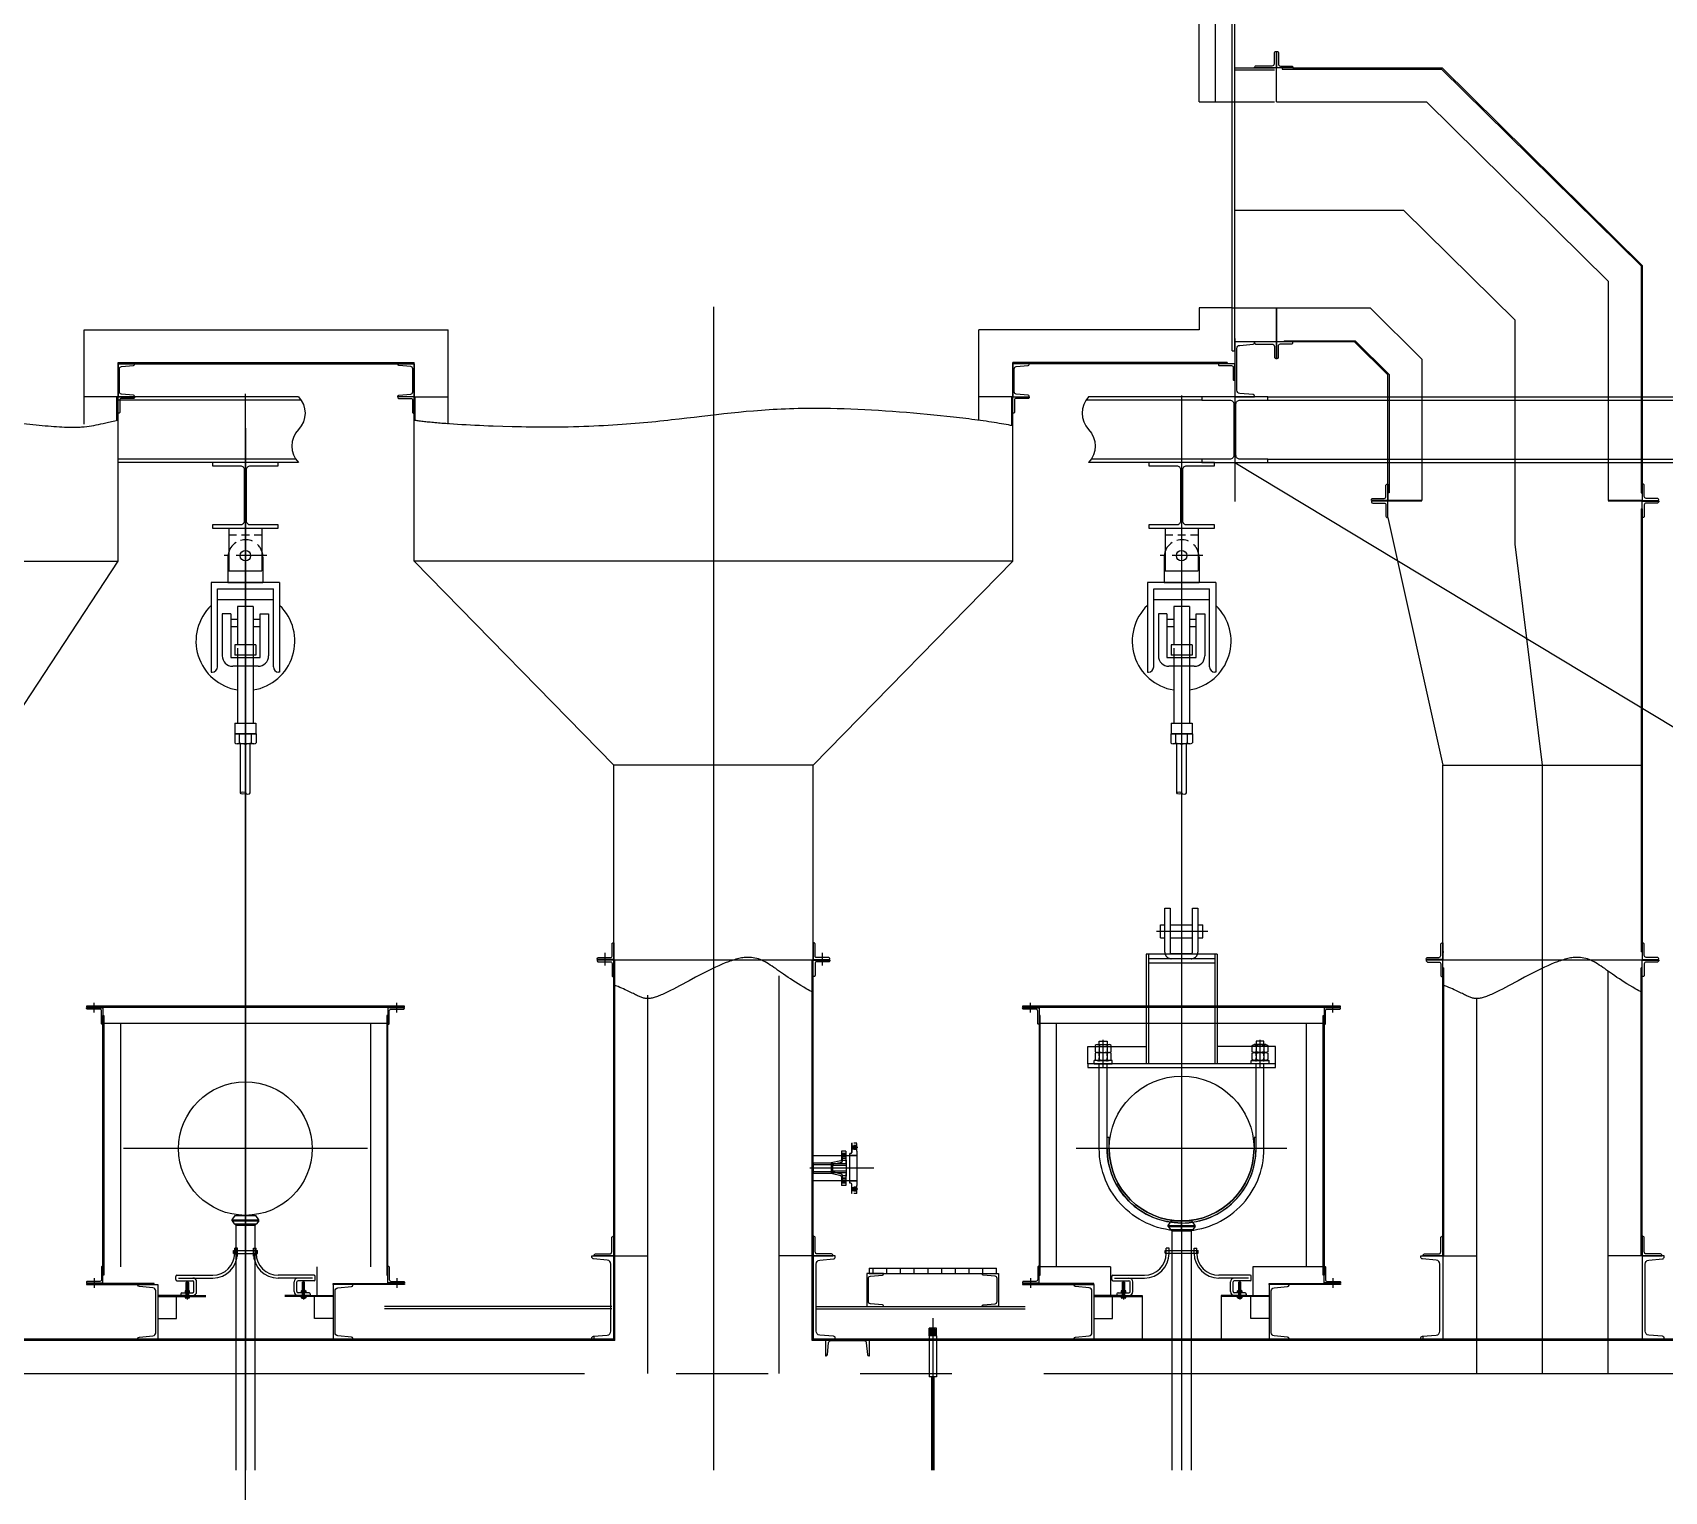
# Model space of a CAD drawing. Header units: millimetres. Extents: x 0 to 134087, y -49114 to 20834.
# Drawn here: x 26752 to 27690, y 11119 to 11958 of the extents above; entities that cross this region are included whole.
import ezdxf

# ---------------------------------------------------------------- set-up
doc = ezdxf.new("R2010")
doc.units = ezdxf.units.MM
doc.header["$LTSCALE"] = 35
for name, pattern in [('CENTER', [7, 4, -1, 1, -1]), ('JNK-CENTER', [34, 30, -1.5, 1, -1.5]), ('JNK-HIDDEN', [3, 2, -1]), ('JNK-PHANTOM', [15, 10, -1, 1, -1, 1, -1]), ('PHA', [30, 20, -2, 2, -2, 2, -2])]:
    doc.linetypes.add(name, pattern=pattern)
for name, color, linetype in [('C', 1, 'CENTER'), ('CEN-R', 1, 'JNK-CENTER'), ('CON-C', 4, 'Continuous'), ('CON-G', 3, 'Continuous'), ('CON-W', 7, 'Continuous'), ('CON-Y', 2, 'Continuous'), ('CONT-Y', 2, 'Continuous'), ('Dim-W', 7, 'Continuous'), ('HID-Y', 2, 'JNK-HIDDEN'), ('MIS-B', 5, 'Continuous'), ('PAN-W', 6, 'PHA'), ('PHA-M', 6, 'JNK-PHANTOM'), ('PHA-W', 7, 'JNK-PHANTOM'), ('REF-R', 2, 'JNK-PHANTOM'), ('STL-OBJT', 7, 'Continuous'), ('TITLE', 7, 'Continuous')]:
    doc.layers.add(name, color=color, linetype=linetype)
doc.layers.add('CONT-G', color=3, linetype='Continuous', lineweight=25)

# ---------------------------------------------------------------- blocks, each defined once
blk = doc.blocks.new('A$C3B5754AF')
at = {"layer": 'CON-G'}
for p, q in [((-81.1, 32), (-27.5, 32)), ((-72.3, 28.6), (-72.3, -0.6)), ((-36.3, 28.6), (-36.3, -0.6)), ((-81.1, -4), (-27.5, -4)), ((-81.1, -4), (-27.5, -4)), ((-81.1, -40), (-27.5, -40)), ((-72.3, -7.4), (-72.3, -36.6)), ((-36.3, -7.4), (-36.3, -36.6))]:
    blk.add_line(p, q, dxfattribs=at)
for points in [[(-18.3, 28.6, 0.372659), (-36.3, 28.6, 0.186242), (-72.3, 28.6, 0.372659), (-90.3, 28.6), (-90.3, -0.6, 0.372659), (-72.3, -0.6, 0.186242), (-36.3, -0.6, 0.372659), (-18.3, -0.6)], [(-18.3, -7.4, 0.372659), (-36.3, -7.4, 0.186242), (-72.3, -7.4, 0.372659), (-90.3, -7.4), (-90.3, -36.6, 0.372659), (-72.3, -36.6, 0.186242), (-36.3, -36.6, 0.372659), (-18.3, -36.6)]]:
    blk.add_lwpolyline(points, format="xyb", close=True, dxfattribs=at)
blk = doc.blocks.new('A$C4ECB5571')
at = {"layer": 'CON-W', "color": 3}
for p, q in [((140, 128), (-188, 128)), ((-188, 64), (-188, 128)), ((-188, 64), (140, 64)), ((140, 64), (140, 128))]:
    blk.add_line(p, q, dxfattribs=at)
blk.add_lwpolyline([(-96, 416), (-96, 480), (48, 480), (48, 416)], dxfattribs=at)
at = {"layer": 'Dim-W', "color": 1}
for p, q in [((-24, 0), (-24, 501)), ((-24, 56), (-24, 480))]:
    blk.add_line(p, q, dxfattribs=at)
at = {"layer": 'HID-Y', "color": 2}
for points in [[(-96, 0), (-96, 320)], [(48, 0), (48, 320)]]:
    blk.add_lwpolyline(points, dxfattribs=at)
at = {"layer": 'CON-W', "xscale": 4, "yscale": 4, "zscale": 4}
blk.add_blockref('A$C3B5754AF', (193, 288), dxfattribs=at)
blk = doc.blocks.new('SP-FE2')
at = {"color": 1, "linetype": 'CENTER'}
blk.add_line((97.4, -104.1), (-97.6, -104.1), dxfattribs=at)
at = {"layer": 'CEN-R'}
blk.add_line((0, 58), (0, -1229), dxfattribs=at)
at = {"layer": 'CON-Y'}
blk.add_circle((-0.1, -104.1), 23.8, dxfattribs=at)
for start, end in [(133.81816, 260.83148), (279.1699, 46.18184)]:
    blk.add_arc((0, -494.1), 225.5, start, end, dxfattribs=at)
at = {"layer": 'CONT-Y'}
for p, q in [((-75, 20.9), (-75, -173)), ((-75, 20.9), (75, 20.9)), ((75, 20.9), (75, -173)), ((-40.3, -11.3), (-75, -11.3)), ((18.1, -11.3), (-17.5, -11.3)), ((75, -11.3), (40, -11.3)), ((-79.5, -110.9), (-79.5, -226.9)), ((79.5, -110.9), (79.5, -226.9)), ((-75, -173), (75, -173)), ((156.1, -226.9), (-156.1, -226.9)), ((-156.1, -226.9), (-156.1, -635.6)), ((-127.4, -255.9), (127.4, -255.9)), ((-127.4, -611.6), (-127.4, -255.9)), ((-79.5, -226.9), (79.5, -226.9)), ((127.4, -611.6), (127.4, -255.9)), ((156.1, -226.9), (156.1, -635.6)), ((-127.4, -303.9), (127.4, -303.9)), ((-105.8, -370.1), (-105.8, -561)), ((-66.7, -370.1), (-105.8, -370.1)), ((-66.7, -370.1), (-66.7, -569.1)), ((35.9, -336.4), (-35.9, -336.4)), ((-35.9, -336.4), (-35.9, -510.3)), ((35.9, -336.4), (35.9, -510.3)), ((66.7, -569.1), (66.7, -370.1)), ((66.7, -370.1), (105.8, -370.1)), ((105.8, -370.1), (105.8, -561)), ((-66.7, -394), (-35.9, -394)), ((-66.7, -427.5), (-35.9, -427.5)), ((35.9, -394), (66.7, -394)), ((35.9, -427.5), (66.7, -427.5)), ((47.9, -510.3), (-47.9, -510.3)), ((-47.9, -510.3), (-47.9, -558.2)), ((35.9, -499), (35.9, -869)), ((47.9, -510.3), (47.9, -558.2)), ((-66.7, -569.1), (66.7, -569.1)), ((47.9, -558.2), (-47.9, -558.2)), ((-35.9, -526.6), (-35.9, -869)), ((-35.9, -558.2), (-35.9, -569.1)), ((35.9, -558.2), (35.9, -569.1)), ((-156.1, -635.6), (-151.4, -635.6)), ((57.9, -608.9), (-57.9, -608.9)), ((-35.9, -608.9), (-35.9, -869)), ((35.9, -608.9), (35.9, -869)), ((156.1, -635.6), (151.4, -635.6)), ((-47.9, -869), (47.9, -869)), ((-47.9, -869), (-47.9, -916.9)), ((47.9, -869), (47.9, -916.9)), ((49, -916.9), (-49, -916.9)), ((-49, -916.9), (-49, -957.6)), ((-47.9, -916.9), (47.9, -916.9)), ((38, -963.2), (-38, -963.2)), ((-27, -957.6), (-27, -916.9)), ((25.6, -963.2), (-25.6, -963.2)), ((-22.2, -1186.9), (-22.2, -963.2)), ((22.2, -1186.9), (22.2, -963.2)), ((27, -957.6), (27, -916.9)), ((49, -916.9), (49, -957.6))]:
    blk.add_line(p, q, dxfattribs=at)
for centre, radius, start, end in [((0, -110.9), 79.5, 146.99817, 180), ((0, -110.9), 79.5, 122.59536, 146.99817), ((0, -110.9), 79.5, 66.30972, 106.00822), ((0, -110.9), 79.5, 33.00183, 46.57738), ((0, -110.9), 79.5, 0, 33.00183), ((-57.9, -561), 47.9, 180, 270), ((57.9, -561), 47.9, 270, 0), ((-151.4, -611.6), 24, 270, 0), ((151.4, -611.6), 24, 180, 270), ((-38, -949.6), 13.6, 216.07813, 323.92187), ((0, -894.9), 68.3, 246.67488, 293.32512), ((38, -949.6), 13.6, 216.07813, 323.92187)]:
    blk.add_arc(centre, radius, start, end, dxfattribs=at)
blk.add_ellipse((-11.1, -1186.9), major_axis=(-11.1, 0), ratio=0.480082, dxfattribs=at)
blk.add_ellipse((11.1, -1186.9), major_axis=(11.1, 0), ratio=0.480082, start_param=3.141593, end_param=6.283185, dxfattribs=at)
blk = doc.blocks.new("4'' O2")
at = {"layer": 'CEN-R'}
blk.add_line((275.61, 0), (0, 0), dxfattribs=at)
at = {"layer": 'CON-Y'}
for p, q in [((176, 71.15), (176, 114.5)), ((176, 114.5), (176, 71.95)), ((200, -78.6), (200, 78.6)), ((200, -78.6), (200, 78.6)), ((200, 57.15), (0, 57.15)), ((167, -67.45), (167, 67.45)), ((171.5, 67.45), (167, 67.45)), ((200, 58.05), (167, 58.05)), ((200, -57.15), (0, -57.15)), ((200, -58.05), (167, -58.05)), ((171.5, -67.45), (167, -67.45)), ((176, -114.5), (176, -71.95)), ((200, -78.6), (198.4, -78.6)), ((198.4, -114.5), (198.4, -78.6))]:
    blk.add_line(p, q, dxfattribs=at)
for centre, start, end in [((171.5, 71.95), 270, 0), ((171.5, -71.95), 0, 90)]:
    blk.add_arc(centre, 4.5, start, end, dxfattribs=at)
at = {"layer": 'HID-Y', "ltscale": 0.2}
for p, q in [((203, 95.25), (173, 95.25)), ((198.4, 114.5), (176, 114.5)), ((198.4, 104.75), (176, 104.75)), ((198.4, 85.75), (176, 85.75)), ((198.4, 78.6), (198.4, 114.5)), ((200, 78.6), (198.4, 78.6)), ((203, -95.25), (173, -95.25)), ((198.4, -85.75), (176, -85.75)), ((198.4, -104.75), (176, -104.75)), ((198.4, -114.5), (176, -114.5))]:
    blk.add_line(p, q, dxfattribs=at)
for points in [[(198.4, 85.75), (198.4, 104.75), (176, 85.75), (176, 104.75)], [(198.4, -104.75), (198.4, -85.75), (176, -104.75), (176, -85.75)]]:
    blk.add_solid(points, dxfattribs=at)
blk = doc.blocks.new('N-FLG SIDE 1.00 300 WNRF')
at = {"layer": 'CEN-R'}
for p, q in [((-44.5, 2), (-44.5, -19.5)), ((0, 21.8), (0, -163.5)), ((44.5, 2), (44.5, -19.5))]:
    blk.add_line(p, q, dxfattribs=at)
at = {"layer": 'CON-Y'}
for p, q in [((-25.4, 0), (-25.4, -1.6)), ((-25.4, 0), (25.4, 0)), ((-13.3, 0), (-13.3, -61.9)), ((13.3, 0), (13.3, -61.9)), ((25.4, 0), (25.4, -1.6)), ((-62, -1.6), (-62, -17.5)), ((-62, -1.6), (-25.4, -1.6)), ((-62, -17.5), (-30.5, -17.5)), ((-54, -1.6), (-54, -17.5)), ((-34.9, -1.6), (-34.9, -17.5)), ((-26.1, -21), (-16.8, -61.9)), ((-16.8, -61.9), (16.8, -61.9)), ((26.1, -21), (16.8, -61.9)), ((25.4, -1.6), (62, -1.6)), ((30.5, -17.5), (62, -17.5)), ((35, -1.6), (35, -17.5)), ((54, -1.6), (54, -17.5)), ((62, -1.6), (62, -17.5)), ((-16.7, -150), (16.7, -150))]:
    blk.add_line(p, q, dxfattribs=at)
blk.add_lwpolyline([(-16.7, -150), (-16.7, -61.9), (16.7, -61.9), (16.7, -150)], dxfattribs=at)
for centre, start, end in [((-30.5, -22), 12.87675, 90), ((30.5, -22), 90, 167.12325)]:
    blk.add_arc(centre, 4.5, start, end, dxfattribs=at)
blk = doc.blocks.new('A$C3C2347C1')
at = {"layer": 'CON-G'}
blk.add_blockref('N-FLG SIDE 1.00 300 WNRF', (0, 150), dxfattribs=at)
blk = doc.blocks.new('N-FLG SIDE 1.50 300 WNRF')
at = {"layer": 'CEN-R'}
for p, q in [((-57.1, 3), (-57.1, -27)), ((0, 15), (0, -166)), ((57.2, 3), (57.2, -27))]:
    blk.add_line(p, q, dxfattribs=at)
at = {"layer": 'CON-G'}
blk.add_line((-24.2, -68.3), (24.2, -68.3), dxfattribs=at)
at = {"layer": 'CON-Y'}
for p, q in [((-36.5, 0), (-36.5, -1.6)), ((-36.5, 0), (36.5, 0)), ((-20.4, 0), (-20.4, -68.3)), ((20.5, 0), (20.5, -68.3)), ((36.5, 0), (36.5, -1.6)), ((-78, -1.6), (-36.5, -1.6)), ((-78, -1.6), (-78, -21)), ((-78, -21), (-38.5, -21)), ((-68.1, -1.6), (-68.1, -21)), ((-46.1, -1.6), (-46.1, -21)), ((-34.2, -24.5), (-24.2, -68.3)), ((-24.2, -68.3), (24.2, -68.3)), ((-24.2, -150), (-24.2, -68.3)), ((34.2, -24.5), (24.2, -68.3)), ((24.2, -68.3), (24.2, -150)), ((36.5, -1.6), (78, -1.6)), ((38.5, -21), (78, -21)), ((46.2, -1.6), (46.2, -21)), ((68.2, -1.6), (68.2, -21)), ((78, -1.6), (78, -21)), ((-24.2, -150), (24.2, -150))]:
    blk.add_line(p, q, dxfattribs=at)
for centre, start, end in [((-38.5, -25.5), 12.86184, 90), ((38.5, -25.5), 90, 167.13816)]:
    blk.add_arc(centre, 4.5, start, end, dxfattribs=at)
blk = doc.blocks.new('A$C0E694495')
at = {"layer": 'CON-G'}
blk.add_blockref('N-FLG SIDE 1.50 300 WNRF', (0, 150), dxfattribs=at)
blk = doc.blocks.new('seal boots-1')
at = {"layer": 'CEN-R'}
for p, q in [((-265, -146.2), (-265, -233.6)), ((265, -146.2), (265, -233.6))]:
    blk.add_line(p, q, dxfattribs=at)
at = {"layer": 'CON-C'}
for p, q in [((-55, -22.9), (-55, -10.4)), ((-55, -10.4), (55, -10.4)), ((-55, -22.9), (55, -22.9)), ((55, -22.9), (55, -10.4))]:
    blk.add_line(p, q, dxfattribs=at)
at = {"layer": 'CON-G'}
for p, q in [((-49, -23), (-49, 0)), ((-36.5, 0), (-49, 0)), ((-36.5, -35.5), (-36.5, 0)), ((36.5, -35.5), (36.5, 0)), ((36.5, 0), (49, 0)), ((49, -23), (49, 0)), ((-318, -143), (-318, -128)), ((-313, -123), (-149, -123)), ((-313, -148), (-240, -148)), ((-305.5, -135.5), (-149, -135.5)), ((313, -123), (149, -123)), ((305.5, -135.5), (149, -135.5)), ((313, -148), (240, -148)), ((318, -143), (318, -128)), ((-260, -214.9), (-400, -214.9)), ((-290, -202.4), (-240, -202.4)), ((-272.4, -192.4), (-257.6, -192.4)), ((-272.4, -202.4), (-257.6, -202.4)), ((-260, -155.9), (-270, -155.9)), ((-270, -193.3), (-270, -201.5)), ((-260, -193.3), (-260, -201.5)), ((-235, -197.4), (-235, -153)), ((-222.5, -197.4), (-222.5, -153)), ((222.5, -197.4), (222.5, -153)), ((235, -197.4), (235, -153)), ((290, -202.4), (240, -202.4)), ((272.4, -192.4), (257.6, -192.4)), ((272.4, -202.4), (257.6, -202.4)), ((260, -155.9), (270, -155.9)), ((260, -193.3), (260, -201.5)), ((260, -214.9), (400, -214.9)), ((270, -193.3), (270, -201.5)), ((-257.6, -226.9), (-272.4, -226.9)), ((257.6, -226.9), (272.4, -226.9))]:
    blk.add_line(p, q, dxfattribs=at)
for points in [[(-400, -219.9), (-180, -219.9)], [(-400, -319.9), (-315, -319.9), (-315, -219.9)], [(-270, -226), (-270, -155.9), (-269, -154.9), (-261, -154.9), (-260, -155.9), (-260, -226)], [(400, -219.9), (180, -219.9)], [(270, -226), (270, -155.9), (269, -154.9), (261, -154.9), (260, -155.9), (260, -226)], [(400, -319.9), (315, -319.9), (315, -219.9)]]:
    blk.add_lwpolyline(points, dxfattribs=at)
for points in [[(-295, -207.4), (-295, -209.9, 0.414214), (-290, -214.9), (-180, -214.9)], [(295, -207.4), (295, -209.9, -0.414214), (290, -214.9), (180, -214.9)]]:
    blk.add_lwpolyline(points, format="xyb", dxfattribs=at)
for points in [[(-255, -193.3, 0.372659), (-260, -193.3, 0.186242), (-270, -193.3, 0.372659), (-275, -193.3), (-275, -201.5, 0.372659), (-270, -201.5, 0.186242), (-260, -201.5, 0.372659), (-255, -201.5)], [(-275, -226, 0.372659), (-270, -226, 0.186242), (-260, -226, 0.372659), (-255, -226), (-255, -219.9), (-275, -219.9)], [(255, -193.3, -0.372659), (260, -193.3, -0.186242), (270, -193.3, -0.372659), (275, -193.3), (275, -201.5, -0.372659), (270, -201.5, -0.186242), (260, -201.5, -0.372659), (255, -201.5)], [(275, -226, -0.372659), (270, -226, -0.186242), (260, -226, -0.372659), (255, -226), (255, -219.9), (275, -219.9)]]:
    blk.add_lwpolyline(points, format="xyb", close=True, dxfattribs=at)
at = {"layer": 'CON-G', "color": 7}
for points in [[(-270, -216.6), (-269, -214.9), (-269, -154.9)], [(-260, -216.6), (-261, -214.9), (-261, -154.9)], [(260, -216.6), (261, -214.9), (261, -154.9)], [(270, -216.6), (269, -214.9), (269, -154.9)]]:
    blk.add_lwpolyline(points, dxfattribs=at)
at = {"layer": 'CON-G'}
for centre, radius, start, end in [((-149, -23), 100, 270, 0), ((-149, -23), 112.5, 270, 0), ((149, -23), 112.5, 180, 270), ((149, -23), 100, 180, 270), ((-313, -128), 5, 90, 180), ((-313, -143), 5, 180, 270), ((-240, -153), 17.5, 0, 90), ((-240, -153), 5, 0, 90), ((240, -153), 17.5, 90, 180), ((240, -153), 5, 90, 180), ((313, -128), 5, 0, 90), ((313, -143), 5, 270, 0), ((-290, -207.4), 5, 90, 180), ((-240, -197.4), 5, 270, 0), ((-240, -197.4), 17.5, 270, 0), ((240, -197.4), 17.5, 180, 270), ((240, -197.4), 5, 180, 270), ((290, -207.4), 5, 0, 90)]:
    blk.add_arc(centre, radius, start, end, dxfattribs=at)
at = {"layer": 'CONT-G'}
for points in [[(-400, -164.9), (-400, -414.9), (-490, -414.9), (-490, -411.9, -0.388879), (-483.6, -404.9), (-421.8, -399.5, 0.388879), (-409, -385.5), (-409, -194.3, 0.388879), (-421.8, -180.3), (-483.6, -174.9, -0.388879), (-490, -167.9), (-490, -164.9)], [(400, -164.9), (400, -414.9), (490, -414.9), (490, -411.9, 0.388879), (483.6, -404.9), (421.8, -399.5, -0.388879), (409, -385.5), (409, -194.3, -0.388879), (421.8, -180.3), (483.6, -174.9, 0.388879), (490, -167.9), (490, -164.9)]]:
    blk.add_lwpolyline(points, format="xyb", close=True, dxfattribs=at)
at = {"layer": 'PHA-M'}
blk.add_line((325, -84.9), (325, -214.9), dxfattribs=at)
blk = doc.blocks.new('A$C1C12395C')
at = {"layer": 'CEN-R'}
blk.add_line((0, 0), (0, 44.4), dxfattribs=at)
at = {"layer": 'CONT-G'}
for p, q in [((-61.1, 24.3), (-46.8, 44.4)), ((-61.1, 19.3), (-61.1, 24.3)), ((-61.1, 24.3), (61.1, 24.3)), ((-61.1, 19.3), (61.1, 19.3)), ((-61.1, 19.3), (-51, 5)), ((-44.4, 0), (-51, 5)), ((-51, 5), (51, 5)), ((-46.8, 44.4), (46.8, 44.4)), ((-44.4, 0), (44.4, 0)), ((44.4, 0), (51, 5)), ((61.1, 24.3), (46.8, 44.4)), ((61.1, 19.3), (51, 5)), ((61.1, 19.3), (61.1, 24.3))]:
    blk.add_line(p, q, dxfattribs=at)
blk = doc.blocks.new('A$C4C2D22EB')
at = {"layer": 'Dim-W'}
h = blk.add_hatch(dxfattribs=at)
h.set_pattern_fill('ANSI31', color=256, scale=41.747253, angle=45)
h.set_pattern_definition([(90, (-14807.6807, -1870.045), (-5.2184066, 9e-16), [])])
h.paths.add_polyline_path([(517.25, 77.06), (565.68, 77.06), (565.68, 74.98), (517.25, 74.98)])
at = {"layer": 'C'}
blk.add_line((626.67, 205.33), (646.23, 205.33), dxfattribs=at)
at = {"layer": 'CEN-R'}
for p, q in [((720.88, 479.93), (656.52, 479.93)), ((720.88, 479.93), (763.22, 438.13)), ((457.97, 443.22), (457.97, 0)), ((763.22, 352.76), (763.22, 438.13)), ((656.52, 431.15), (656.52, 369.01)), ((279.71, -25.43), (279.71, 410.08)), ((279.71, -26.76), (279.71, 408.96)), ((636.23, 409.46), (636.23, 171.08)), ((279.71, 396.93), (279.71, 166.07)), ((279.71, 384.41), (279.71, 171.08)), ((636.23, 384.41), (636.23, 171.08)), ((656.52, 383.91), (857.15, 262.84)), ((773.66, 268.68), (763.22, 352.76)), ((773.66, 36.9), (773.66, 268.68)), ((636.23, 213.51), (636.23, 78.3)), ((773.66, 36.9), (773.66, 207.15)), ((222.1, 174.42), (222.1, 178.09)), ((337.32, 174.42), (337.32, 178.09)), ((578.62, 174.42), (578.62, 178.09)), ((693.84, 174.42), (693.84, 178.09)), ((279.71, 169.03), (279.71, 76.11)), ((636.23, 162.66), (636.23, 82.47)), ((326.16, 122.57), (233.25, 122.57)), ((676.32, 122.57), (596.13, 122.57)), ((676.32, 122.57), (596.13, 122.57)), ((279.71, 93.42), (279.71, 0)), ((636.23, 91.29), (636.23, 0)), ((222.1, 73.22), (222.1, 69.55)), ((337.32, 73.22), (337.32, 69.55)), ((578.62, 73.22), (578.62, 69.55)), ((614.1, 72.36), (614.1, 65.07)), ((658.35, 72.36), (658.35, 65.07)), ((693.84, 73.22), (693.84, 69.55)), ((541.46, 57.91), (541.46, 0)), ((541.46, 57.91), (541.46, 0))]:
    blk.add_line(p, q, dxfattribs=at)
at = {"layer": 'CEN-R', "ltscale": 60}
blk.add_lwpolyline([(541.46, 35.65), (541.46, 0)], dxfattribs=at)
at = {"layer": 'CON-C'}
for p, q in [((629.91, 82.66), (629.91, 83.7)), ((629.91, 83.7), (642.54, 83.7)), ((629.91, 82.66), (642.54, 82.66)), ((642.54, 82.66), (642.54, 83.7))]:
    blk.add_line(p, q, dxfattribs=at)
for points in [[(541.04, 35.65), (541.04, 0)], [(541.88, 35.65), (541.88, 0)]]:
    blk.add_lwpolyline(points, dxfattribs=at)
at = {"layer": 'CON-G'}
for p, q in [((655.43, 426.49), (655.43, 1099.45)), ((656.52, 426.49), (656.52, 1099.45)), ((674.55, 534.2), (674.55, 533.78)), ((674.55, 533.78), (735.26, 533.78)), ((678.64, 534.2), (735.43, 534.2)), ((735.26, 533.78), (811.23, 458.79)), ((735.43, 534.2), (811.65, 458.96)), ((811.23, 458.79), (811.23, 372.38)), ((811.65, 458.96), (811.65, 369.46)), ((675.3, 430.25), (675.3, 429.83)), ((675.3, 430.25), (702.28, 430.25)), ((702.11, 429.83), (678.64, 429.83)), ((714.8, 417.3), (702.11, 429.83)), ((702.28, 430.25), (715.21, 417.48)), ((231.2, 421.98), (344, 421.98)), ((231.2, 408.96), (231.2, 421.98)), ((231.2, 421.48), (338.32, 421.48)), ((344, 408.96), (344, 421.98)), ((653.59, 421.98), (571.94, 421.98)), ((571.94, 408.96), (571.94, 421.98)), ((656.52, 421.48), (577.61, 421.48)), ((653.59, 421.98), (633.64, 421.98)), ((656.52, 421.48), (633.64, 421.48)), ((714.8, 369.46), (714.8, 417.3)), ((715.21, 417.48), (715.21, 372.38)), ((231.2, 408.96), (230.78, 408.96)), ((230.78, 399.94), (230.78, 408.96)), ((231.2, 408.96), (230.78, 408.96)), ((299.9, 408.96), (231.2, 408.96)), ((231.2, 346.33), (231.2, 408.96)), ((300.89, 407.7), (231.2, 407.7)), ((344, 408.96), (344.41, 408.96)), ((344, 408.96), (344.41, 408.96)), ((344, 346.33), (344, 408.96)), ((344.41, 399.94), (344.41, 408.96)), ((571.94, 408.96), (571.52, 408.96)), ((571.52, 397.99), (571.52, 408.96)), ((571.94, 408.96), (571.52, 408.96)), ((571.94, 346.33), (571.94, 408.96)), ((643.99, 407.7), (599.84, 407.7)), ((643.99, 408.96), (600.83, 408.96)), ((669.04, 408.96), (869.68, 408.96)), ((669.04, 407.7), (869.68, 407.7)), ((298.9, 385.16), (231.2, 385.16)), ((299.9, 383.91), (231.2, 383.91)), ((643.99, 383.91), (600.83, 383.91)), ((643.99, 385.16), (601.83, 385.16)), ((669.04, 385.16), (869.68, 385.16)), ((669.04, 383.91), (869.68, 383.91)), ((715.21, 372.38), (714.8, 372.38)), ((811.23, 372.38), (811.65, 372.38)), ((714.8, 362.95), (735.67, 268.68)), ((811.23, 366.29), (811.65, 366.29)), ((104.28, 346.33), (231.2, 346.33)), ((180.26, 268.68), (231.2, 346.33)), ((571.94, 346.33), (344, 346.33)), ((419.98, 268.68), (344, 346.33)), ((495.96, 268.68), (571.94, 346.33)), ((419.98, 49.43), (419.98, 268.68)), ((495.96, 268.68), (419.98, 268.68)), ((495.96, 49.43), (495.96, 268.68)), ((735.67, 194.62), (735.67, 268.68)), ((735.67, 268.68), (811.65, 268.68)), ((416.64, 197.16), (416.64, 192.25)), ((495.96, 194.37), (419.98, 194.37)), ((420.39, 49.43), (420.39, 194.37)), ((495.54, 49.43), (495.54, 194.37)), ((499.3, 197.16), (499.3, 192.25)), ((735.67, 197.55), (736.09, 197.55)), ((811.65, 194.37), (735.67, 194.37)), ((811.65, 197.55), (811.23, 197.55)), ((735.67, 191.45), (736.09, 191.45)), ((735.67, 81.66), (735.67, 191.45)), ((736.09, 81.66), (736.09, 191.45)), ((811.23, 81.66), (811.23, 191.45)), ((811.65, 191.45), (811.23, 191.45)), ((811.65, 81.66), (811.65, 191.45)), ((600.52, 154.81), (600.52, 161.49)), ((671.94, 154.81), (600.52, 154.81)), ((600.52, 154.81), (600.52, 153.48)), ((600.52, 153.48), (671.94, 153.48)), ((671.94, 153.48), (671.94, 154.81)), ((608.66, 126.74), (607.86, 126.74)), ((607.86, 122.57), (607.86, 126.74)), ((608.66, 122.57), (608.66, 126.74)), ((664.59, 126.74), (663.8, 126.74)), ((663.8, 126.74), (663.8, 122.57)), ((630.41, 82.65), (630.41, 84.57)), ((631.46, 84.57), (630.41, 84.57)), ((631.46, 82.66), (631.46, 84.57)), ((641, 82.66), (641, 84.57)), ((641, 84.57), (642.04, 84.57)), ((642.04, 82.65), (642.04, 84.57)), ((609.68, 72.63), (609.68, 73.88)), ((610.1, 74.3), (622.06, 74.3)), ((610.1, 72.21), (616.19, 72.21)), ((610.72, 73.26), (622.06, 73.26)), ((613.48, 68.51), (614.72, 68.51)), ((614.52, 71.55), (613.68, 71.55)), ((613.68, 68.43), (613.68, 67.75)), ((614.52, 68.43), (614.52, 67.75)), ((616.61, 68.09), (616.61, 71.79)), ((617.65, 68.09), (617.65, 71.79)), ((662.36, 74.3), (650.39, 74.3)), ((661.73, 73.26), (650.39, 73.26)), ((654.81, 68.09), (654.81, 71.79)), ((655.85, 68.09), (655.85, 71.79)), ((662.36, 72.21), (656.27, 72.21)), ((658.98, 68.51), (657.73, 68.51)), ((657.94, 71.55), (658.77, 71.55)), ((657.94, 68.43), (657.94, 67.75)), ((658.77, 68.43), (658.77, 67.75)), ((662.78, 72.63), (662.78, 73.88)), ((419.23, 62.45), (332.64, 62.45)), ((497.04, 62.45), (576.61, 62.45)), ((614.52, 66.63), (602.83, 66.63)), ((612.01, 67.67), (616.19, 67.67)), ((613.48, 67.67), (614.72, 67.67)), ((614.72, 65.63), (613.48, 65.63)), ((660.44, 67.67), (656.27, 67.67)), ((658.98, 67.67), (657.73, 67.67)), ((657.73, 65.63), (658.98, 65.63)), ((657.94, 66.63), (669.63, 66.63)), ((419.23, 61.58), (332.64, 61.58)), ((497.04, 61.58), (576.61, 61.58)), ((420.39, 49.93), (58.78, 49.93)), ((244.14, 49.93), (244.14, 49.43)), ((412.46, 49.93), (412.46, 50.88)), ((857.15, 49.93), (495.54, 49.93)), ((504.31, 49.93), (504.31, 50.88)), ((542.86, 54.1), (540.06, 54.1)), ((540.06, 51.18), (540.06, 54.1)), ((540.06, 51.18), (540.06, 35.65)), ((540.06, 51.18), (540.06, 35.65)), ((542.86, 51.18), (540.06, 51.18)), ((542.86, 51.18), (542.86, 54.1)), ((542.86, 51.18), (542.86, 35.65)), ((542.86, 51.18), (542.86, 35.65)), ((728.16, 49.93), (728.16, 50.88)), ((820, 49.93), (820, 50.88)), ((420.39, 49.43), (58.78, 49.43)), ((857.15, 49.43), (495.54, 49.43)), ((542.86, 35.65), (540.06, 35.65)), ((542.86, 35.65), (540.06, 35.65))]:
    blk.add_line(p, q, dxfattribs=at)
for points in [[(672.38, 534.2), (672.38, 540.46), (672.63, 540.46, -0.414214), (673.13, 539.96), (673.13, 535.66, 0.414214), (673.84, 534.95), (678.14, 534.95, -0.414214), (678.64, 534.45), (678.64, 534.2)], [(672.38, 429.83), (672.38, 423.57), (672.63, 423.57, 0.414214), (673.13, 424.07), (673.13, 428.37, -0.414214), (673.84, 429.08), (678.14, 429.08, 0.414214), (678.64, 429.58), (678.64, 429.83)], [(231.2, 421.48), (231.2, 408.96), (237.46, 408.96), (237.46, 409.16, 0.388879), (237.08, 409.57), (232.5, 409.97, -0.388879), (231.74, 410.81), (231.74, 419.63, -0.388879), (232.5, 420.46), (237.08, 420.86, 0.388879), (237.46, 421.28), (237.46, 421.48)], [(344, 421.48), (344, 408.96), (337.74, 408.96), (337.74, 409.16, -0.388879), (338.12, 409.57), (342.69, 409.97, 0.388879), (343.45, 410.81), (343.45, 419.63, 0.388879), (342.69, 420.46), (338.12, 420.86, -0.388879), (337.74, 421.28), (337.74, 421.48)], [(571.94, 421.48), (571.94, 408.96), (578.2, 408.96), (578.2, 409.16, 0.388879), (577.82, 409.57), (573.24, 409.97, -0.388879), (572.48, 410.81), (572.48, 419.63, -0.388879), (573.24, 420.46), (577.82, 420.86, 0.388879), (578.2, 421.28), (578.2, 421.48)], [(650.26, 421.48), (650.26, 421.19, 0.414214), (650.63, 420.81), (655.26, 420.81, -0.414214), (655.85, 420.23), (655.85, 415.59, 0.414214), (656.23, 415.22), (656.52, 415.22), (656.52, 421.48)], [(237.46, 408.96), (237.46, 408.66, -0.414214), (237.08, 408.29), (232.45, 408.29, 0.414214), (231.86, 407.7), (231.86, 403.07, -0.414214), (231.49, 402.69), (231.2, 402.69), (231.2, 408.96)], [(337.74, 408.96), (337.74, 408.66, 0.414214), (338.11, 408.29), (342.74, 408.29, -0.414214), (343.33, 407.7), (343.33, 403.07, 0.414214), (343.71, 402.69), (344, 402.69), (344, 408.96)], [(578.2, 408.96), (578.2, 408.66, -0.414214), (577.82, 408.29), (573.19, 408.29, 0.414214), (572.61, 407.7), (572.61, 403.07, -0.414214), (572.23, 402.69), (571.94, 402.69), (571.94, 408.96)], [(669.04, 383.91), (669.04, 385.16), (658.44, 385.16, -0.414214), (656.93, 386.66), (656.93, 406.2, -0.414214), (658.44, 407.7), (669.04, 407.7), (669.04, 408.96), (643.99, 408.96), (643.99, 407.7), (654.6, 407.7, -0.414214), (656.1, 406.2), (656.1, 386.66, -0.414214), (654.6, 385.16), (643.99, 385.16), (643.99, 383.91)], [(292.23, 358.86), (292.23, 360.11), (281.63, 360.11, -0.414214), (280.12, 361.61), (280.12, 381.15, -0.414214), (281.63, 382.65), (292.23, 382.65), (292.23, 383.91), (267.18, 383.91), (267.18, 382.65), (277.79, 382.65, -0.414214), (279.29, 381.15), (279.29, 361.61, -0.414214), (277.79, 360.11), (267.18, 360.11), (267.18, 358.86)], [(648.75, 358.86), (648.75, 360.11), (638.15, 360.11, -0.414214), (636.65, 361.61), (636.65, 381.15, -0.414214), (638.15, 382.65), (648.75, 382.65), (648.75, 383.91), (623.7, 383.91), (623.7, 382.65), (634.31, 382.65, -0.414214), (635.81, 381.15), (635.81, 361.61, -0.414214), (634.31, 360.11), (623.7, 360.11), (623.7, 358.86)], [(714.8, 369.46), (708.53, 369.46), (708.53, 369.71, -0.414214), (709.04, 370.21), (713.34, 370.21, 0.414214), (714.05, 370.92), (714.05, 375.22, -0.414214), (714.55, 375.72), (714.8, 375.72)], [(811.65, 369.46), (817.91, 369.46), (817.91, 369.71, 0.414214), (817.41, 370.21), (813.11, 370.21, -0.414214), (812.4, 370.92), (812.4, 375.22, 0.414214), (811.9, 375.72), (811.65, 375.72)], [(714.8, 369.21), (708.53, 369.21), (708.53, 368.96, 0.414214), (709.04, 368.46), (713.34, 368.46, -0.414214), (714.05, 367.75), (714.05, 363.45, 0.414214), (714.55, 362.95), (714.8, 362.95)], [(811.65, 369.21), (817.91, 369.21), (817.91, 368.96, -0.414214), (817.41, 368.46), (813.11, 368.46, 0.414214), (812.4, 367.75), (812.4, 363.45, -0.414214), (811.9, 362.95), (811.65, 362.95)], [(413.72, 194.62), (413.72, 194.92, -0.414214), (414.09, 195.29), (418.72, 195.29, 0.414214), (419.31, 195.88), (419.31, 200.51, -0.414214), (419.69, 200.89), (419.98, 200.89), (419.98, 194.62)], [(502.22, 194.62), (502.22, 194.92, 0.414214), (501.84, 195.29), (497.21, 195.29, -0.414214), (496.63, 195.88), (496.63, 200.51, 0.414214), (496.25, 200.89), (495.96, 200.89), (495.96, 194.62)], [(735.67, 194.62), (729.41, 194.62), (729.41, 194.88, -0.414214), (729.91, 195.38), (734.21, 195.38, 0.414214), (734.92, 196.09), (734.92, 200.39, -0.414214), (735.42, 200.89), (735.67, 200.89)], [(811.65, 194.62), (817.91, 194.62), (817.91, 194.88, 0.414214), (817.41, 195.38), (813.11, 195.38, -0.414214), (812.4, 196.09), (812.4, 200.39, 0.414214), (811.9, 200.89), (811.65, 200.89)], [(413.72, 194.37), (413.72, 194.08, 0.414214), (414.09, 193.71), (418.72, 193.71, -0.414214), (419.31, 193.12), (419.31, 188.49, 0.414214), (419.69, 188.11), (419.98, 188.11), (419.98, 194.37)], [(502.22, 194.37), (502.22, 194.08, -0.414214), (501.84, 193.71), (497.21, 193.71, 0.414214), (496.63, 193.12), (496.63, 188.49, -0.414214), (496.25, 188.11), (495.96, 188.11), (495.96, 194.37)], [(735.67, 194.37), (729.41, 194.37), (729.41, 194.12, 0.414214), (729.91, 193.62), (734.21, 193.62, -0.414214), (734.92, 192.91), (734.92, 188.61, 0.414214), (735.42, 188.11), (735.67, 188.11)], [(811.65, 194.37), (817.91, 194.37), (817.91, 194.12, -0.414214), (817.41, 193.62), (813.11, 193.62, 0.414214), (812.4, 192.91), (812.4, 188.61, -0.414214), (811.9, 188.11), (811.65, 188.11)], [(225.44, 176.17), (225.44, 169.91), (225.27, 169.91, -0.414214), (224.93, 170.24), (224.93, 174.96, 0.414214), (224.22, 175.67), (219.51, 175.67, -0.414214), (219.17, 176.01), (219.17, 176.17)], [(333.98, 176.17), (333.98, 169.91), (334.15, 169.91, 0.414214), (334.48, 170.24), (334.48, 174.96, -0.414214), (335.19, 175.67), (339.91, 175.67, 0.414214), (340.24, 176.01), (340.24, 176.17)], [(581.96, 176.17), (581.96, 169.91), (581.79, 169.91, -0.414214), (581.46, 170.24), (581.46, 174.96, 0.414214), (580.75, 175.67), (576.03, 175.67, -0.414214), (575.69, 176.01), (575.69, 176.17)], [(690.5, 176.17), (690.5, 169.91), (690.67, 169.91, 0.414214), (691, 170.24), (691, 174.96, -0.414214), (691.71, 175.67), (696.43, 175.67, 0.414214), (696.76, 176.01), (696.76, 176.17)], [(419.98, 81.66), (412.46, 81.66), (412.46, 81.82, -0.414214), (413.05, 82.41), (418.39, 82.41, 0.414214), (419.23, 83.24), (419.23, 88.59, -0.414214), (419.81, 89.17), (419.98, 89.17)], [(495.96, 81.66), (503.47, 81.66), (503.47, 81.82, 0.414214), (502.89, 82.41), (497.54, 82.41, -0.414214), (496.71, 83.24), (496.71, 88.59, 0.414214), (496.12, 89.17), (495.96, 89.17)], [(735.67, 81.66), (728.16, 81.66), (728.16, 81.82, -0.414214), (728.74, 82.41), (734.08, 82.41, 0.414214), (734.92, 83.24), (734.92, 88.59, -0.414214), (735.5, 89.17), (735.67, 89.17)], [(811.65, 81.66), (819.16, 81.66), (819.16, 81.82, 0.414214), (818.58, 82.41), (813.24, 82.41, -0.414214), (812.4, 83.24), (812.4, 88.59, 0.414214), (811.82, 89.17), (811.65, 89.17)], [(419.98, 81.66), (419.98, 49.93), (411.63, 49.93), (411.63, 50.3, -0.388879), (412.31, 51.05), (417.52, 51.5, 0.388879), (418.89, 53), (418.89, 78.58, 0.388879), (417.52, 80.08), (412.31, 80.54, -0.388879), (411.63, 81.29), (411.63, 81.66)], [(495.96, 81.66), (495.96, 49.93), (504.31, 49.93), (504.31, 50.3, 0.388879), (503.62, 51.05), (498.41, 51.5, -0.388879), (497.04, 53), (497.04, 78.58, -0.388879), (498.41, 80.08), (503.62, 80.54, 0.388879), (504.31, 81.29), (504.31, 81.66)], [(735.67, 81.66), (735.67, 49.93), (727.32, 49.93), (727.32, 50.3, -0.388879), (728.01, 51.05), (733.21, 51.5, 0.388879), (734.58, 53), (734.58, 78.58, 0.388879), (733.21, 80.08), (728.01, 80.54, -0.388879), (727.32, 81.29), (727.32, 81.66)], [(811.65, 81.66), (811.65, 49.93), (820, 49.93), (820, 50.3, 0.388879), (819.31, 51.05), (814.11, 51.5, -0.388879), (812.74, 53), (812.74, 78.58, -0.388879), (814.11, 80.08), (819.31, 80.54, 0.388879), (820, 81.29), (820, 81.66)], [(225.44, 71.47), (225.44, 77.73), (225.27, 77.73, 0.414214), (224.93, 77.4), (224.93, 72.68, -0.414214), (224.22, 71.97), (219.51, 71.97, 0.414214), (219.17, 71.64), (219.17, 71.47)], [(333.98, 71.47), (333.98, 77.73), (334.15, 77.73, -0.414214), (334.48, 77.4), (334.48, 72.68, 0.414214), (335.19, 71.97), (339.91, 71.97, -0.414214), (340.24, 71.64), (340.24, 71.47)], [(516.41, 74.98), (516.41, 62.45), (522.68, 62.45), (522.68, 62.66, 0.388879), (522.29, 63.07), (517.72, 63.47, -0.388879), (516.96, 64.3), (516.96, 73.13, -0.388879), (517.72, 73.96), (522.29, 74.36, 0.388879), (522.68, 74.77), (522.68, 74.98)], [(566.51, 74.98), (566.51, 62.45), (560.25, 62.45), (560.25, 62.66, -0.388879), (560.63, 63.07), (565.21, 63.47, 0.388879), (565.97, 64.3), (565.97, 73.13, 0.388879), (565.21, 73.96), (560.63, 74.36, -0.388879), (560.25, 74.77), (560.25, 74.98)], [(581.96, 71.47), (581.96, 77.73), (581.79, 77.73, 0.414214), (581.46, 77.4), (581.46, 72.68, -0.414214), (580.75, 71.97), (576.03, 71.97, 0.414214), (575.69, 71.64), (575.69, 71.47)], [(690.5, 71.47), (690.5, 77.73), (690.67, 77.73, -0.414214), (691, 77.4), (691, 72.68, 0.414214), (691.71, 71.97), (696.43, 71.97, -0.414214), (696.76, 71.64), (696.76, 71.47)], [(614.94, 68.43, 0.372659), (614.52, 68.43, 0.186242), (613.68, 68.43, 0.372659), (613.27, 68.43), (613.27, 67.75, 0.372659), (613.68, 67.75, 0.186242), (614.52, 67.75, 0.372659), (614.94, 67.75)], [(657.52, 68.43, -0.372659), (657.94, 68.43, -0.186242), (658.77, 68.43, -0.372659), (659.19, 68.43), (659.19, 67.75, -0.372659), (658.77, 67.75, -0.186242), (657.94, 67.75, -0.372659), (657.52, 67.75)], [(613.27, 65.7, 0.372659), (613.68, 65.7, 0.186242), (614.52, 65.7, 0.372659), (614.94, 65.7), (614.94, 66.21), (613.27, 66.21)], [(659.19, 65.7, -0.372659), (658.77, 65.7, -0.186242), (657.94, 65.7, -0.372659), (657.52, 65.7), (657.52, 66.21), (659.19, 66.21)]]:
    blk.add_lwpolyline(points, format="xyb", close=True, dxfattribs=at)
for points in [[(811.23, 366.29), (811.23, 352.79), (811.23, 207.18), (811.23, 197.55)], [(811.65, 366.29), (811.65, 352.76), (811.65, 207.15), (811.65, 197.55)], [(613.68, 65.7), (613.68, 71.55), (613.77, 71.64), (614.44, 71.64), (614.52, 71.55), (614.52, 65.7)], [(658.77, 65.7), (658.77, 71.55), (658.69, 71.64), (658.02, 71.64), (657.94, 71.55), (657.94, 65.7)], [(602.83, 66.21), (621.2, 66.21)], [(602.83, 57.86), (609.93, 57.86), (609.93, 66.21)], [(669.63, 66.21), (651.26, 66.21)], [(669.63, 57.86), (662.53, 57.86), (662.53, 66.21)]]:
    blk.add_lwpolyline(points, dxfattribs=at)
for points in [[(340.24, 176.84), (219.17, 176.84), (219.17, 176.42), (340.24, 176.42)], [(696.76, 176.84), (575.69, 176.84), (575.69, 176.42), (696.76, 176.42)], [(225.85, 74.39), (225.44, 74.39), (225.44, 173.25), (225.85, 173.25)], [(333.56, 74.39), (333.98, 74.39), (333.98, 173.25), (333.56, 173.25)], [(581.96, 74.39), (582.37, 74.39), (582.37, 173.25), (581.96, 173.25)], [(690.5, 74.39), (690.08, 74.39), (690.08, 173.25), (690.5, 173.25)], [(244.97, 71.22), (219.17, 71.22), (219.17, 70.8), (244.97, 70.8)], [(313.1, 71.22), (340.24, 71.22), (340.24, 70.8), (313.1, 70.8)], [(602.83, 71.22), (575.69, 71.22), (575.69, 70.8), (602.83, 70.8)], [(669.63, 71.22), (696.76, 71.22), (696.76, 70.8), (669.63, 70.8)]]:
    blk.add_lwpolyline(points, close=True, dxfattribs=at)
for points in [[(636.23, 91.2, -0.414214), (604.86, 122.57), (604.86, 153.48)], [(636.23, 94.2, -0.414214), (607.86, 122.57), (607.86, 153.48)], [(636.23, 94.2, 0.414214), (664.59, 122.57), (664.59, 153.48)], [(636.23, 91.2, 0.414214), (667.6, 122.57), (667.6, 153.48)], [(611.6, 67.25), (611.6, 67.05, 0.414214), (612.01, 66.63), (621.2, 66.63)], [(660.86, 67.25), (660.86, 67.05, -0.414214), (660.44, 66.63), (651.26, 66.63)], [(517.33, 43.67), (517.33, 49.93), (500.63, 49.93), (500.63, 43.67), (500.87, 43.67, 0.383864), (501.33, 44.08), (501.8, 48.6, -0.383864), (502.71, 49.42), (515.25, 49.42, -0.383864), (516.16, 48.6), (516.64, 44.08, 0.383864), (517.1, 43.67), (517.33, 43.67)]]:
    blk.add_lwpolyline(points, format="xyb", dxfattribs=at)
at = {"layer": 'CON-G', "color": 7}
for points in [[(613.68, 66.48), (613.77, 66.63), (613.77, 71.64)], [(614.52, 66.48), (614.44, 66.63), (614.44, 71.64)], [(657.94, 66.48), (658.02, 66.63), (658.02, 71.64)], [(658.77, 66.48), (658.69, 66.63), (658.69, 71.64)]]:
    blk.add_lwpolyline(points, dxfattribs=at)
at = {"layer": 'CON-G'}
for centre, radius in [((636.23, 122.57), 27.57), ((636.23, 122.57), 27.57), ((279.71, 122.57), 25.44)]:
    blk.add_circle(centre, radius, dxfattribs=at)
for centre, radius, start, end in [((636.23, 122.57), 28.36, 180, 0), ((636.23, 122.57), 27.57, 180, 0), ((622.06, 82.65), 8.35, 270, 0), ((622.06, 82.65), 9.39, 270, 0), ((650.39, 82.65), 9.39, 180, 270), ((650.39, 82.65), 8.35, 180, 270), ((610.1, 73.88), 0.417, 90, 180), ((610.1, 72.63), 0.417, 180, 270), ((616.19, 71.79), 1.46, 0, 90), ((616.19, 71.79), 0.417, 0, 90), ((656.27, 71.79), 1.46, 90, 180), ((656.27, 71.79), 0.417, 90, 180), ((662.36, 73.88), 0.417, 0, 90), ((662.36, 72.63), 0.417, 270, 0), ((612.01, 67.25), 0.417, 90, 180), ((616.19, 68.09), 0.417, 270, 0), ((616.19, 68.09), 1.46, 270, 0), ((656.27, 68.09), 1.46, 180, 270), ((656.27, 68.09), 0.417, 180, 270), ((660.44, 67.25), 0.417, 0, 90)]:
    blk.add_arc(centre, radius, start, end, dxfattribs=at)
at = {"layer": 'CON-W', "color": 3}
for p, q in [((600.52, 161.49), (622.71, 161.49)), ((671.94, 161.49), (649.75, 161.49)), ((671.94, 154.81), (671.94, 161.49))]:
    blk.add_line(p, q, dxfattribs=at)
at = {"layer": 'CON-W'}
for p, q in [((540.06, 53.83), (542.39, 54.1)), ((540.06, 53.5), (542.86, 53.83)), ((540.06, 53.17), (542.86, 53.5)), ((540.06, 52.84), (542.86, 53.17)), ((540.06, 52.5), (542.86, 52.84)), ((540.06, 52.17), (542.86, 52.5)), ((540.06, 51.84), (542.86, 52.17)), ((540.06, 51.51), (542.86, 51.84)), ((540.06, 51.18), (542.86, 51.51))]:
    blk.add_line(p, q, dxfattribs=at)
at = {"layer": 'CONT-G'}
for p, q in [((656.52, 534.2), (671.63, 534.2)), ((656.52, 533.45), (671.63, 533.45)), ((655.43, 426.49), (656.52, 426.49)), ((653.59, 421.98), (653.59, 421.48)), ((622.71, 196.56), (622.71, 154.81)), ((649.75, 196.56), (622.71, 196.56)), ((649.75, 196.56), (649.75, 154.81))]:
    blk.add_line(p, q, dxfattribs=at)
for points in [[(672.38, 534.2), (664.03, 534.2), (664.03, 534.45, -0.414214), (664.62, 535.03), (670.71, 535.03, 0.414214), (671.55, 535.87), (671.55, 539.87, -0.414214), (672.13, 540.46), (672.38, 540.46)], [(656.52, 429.83), (656.52, 408.96), (664.03, 408.96), (664.03, 409.21, 0.388879), (663.5, 409.79), (658.34, 410.24, -0.388879), (657.27, 411.41), (657.27, 427.38, -0.388879), (658.34, 428.54), (663.5, 428.99, 0.388879), (664.03, 429.57), (664.03, 429.83)], [(672.38, 429.83), (664.03, 429.83), (664.03, 429.58, 0.414214), (664.62, 428.99), (670.71, 428.99, -0.414214), (671.55, 428.16), (671.55, 424.15, 0.414214), (672.13, 423.57), (672.38, 423.57)], [(602.83, 70.8), (602.83, 49.93), (595.32, 49.93), (595.32, 50.18, -0.388879), (595.85, 50.76), (601.01, 51.22, 0.388879), (602.08, 52.38), (602.08, 68.35, 0.388879), (601.01, 69.51), (595.85, 69.97, -0.388879), (595.32, 70.55), (595.32, 70.8)], [(669.63, 70.8), (669.63, 49.93), (677.14, 49.93), (677.14, 50.18, 0.388879), (676.61, 50.76), (671.44, 51.22, -0.388879), (670.38, 52.38), (670.38, 68.35, -0.388879), (671.44, 69.51), (676.61, 69.97, 0.388879), (677.14, 70.55), (677.14, 70.8)]]:
    blk.add_lwpolyline(points, format="xyb", close=True, dxfattribs=at)
for points in [[(283.42, 0), (283.42, 93.42), (276, 93.42), (276, 0)], [(639.94, 0), (639.94, 91.29), (632.52, 91.29), (632.52, 0)]]:
    blk.add_lwpolyline(points, dxfattribs=at)
at = {"layer": 'Dim-W'}
for p, q in [((565.68, 74.98), (565.68, 77.06)), ((540.06, 49.93), (542.86, 49.93))]:
    blk.add_line(p, q, dxfattribs=at)
for points in [[(299.9, 408.96, -0.4), (299.9, 396.43, 0.4), (299.9, 383.91, 0.4)], [(600.83, 408.96, 0.4), (600.83, 396.43, -0.4), (600.83, 383.91, -0.4)]]:
    blk.add_lwpolyline(points, format="xyb", dxfattribs=at)
at = {"layer": 'HID-Y', "color": 2}
for p, q in [((623.57, 196.56), (623.57, 154.81)), ((648.89, 194.89), (623.57, 194.89)), ((648.89, 193.22), (623.57, 193.22)), ((648.89, 196.56), (648.89, 154.81))]:
    blk.add_line(p, q, dxfattribs=at)
at = {"layer": 'MIS-B', "color": 4}
blk.add_line((664.59, 122.57), (664.59, 126.74), dxfattribs=at)
at = {"layer": 'PAN-W'}
for p, q in [((628.14, 207.83), (629.81, 207.83)), ((628.14, 202.82), (628.14, 207.83)), ((631.81, 207.83), (640.4, 207.83)), ((642.41, 207.83), (644.32, 207.83)), ((644.32, 202.82), (644.32, 207.83)), ((628.14, 202.82), (629.81, 202.82)), ((631.81, 202.82), (640.4, 202.82)), ((642.41, 202.82), (644.32, 202.82))]:
    blk.add_line(p, q, dxfattribs=at)
blk.add_lwpolyline([(631.81, 197.39, 0.414214), (632.31, 196.89), (639.9, 196.89, 0.414214), (640.4, 197.39), (640.4, 214.09), (642.41, 214.09), (642.41, 197.39, -0.414214), (639.9, 194.89), (632.31, 194.89, -0.414214), (629.81, 197.39), (629.81, 214.09), (631.81, 214.09)], format="xyb", close=True, dxfattribs=at)
at = {"layer": 'PHA-M'}
for p, q in [((649.17, 521.26), (649.17, 1099.45)), ((642.91, 521.26), (642.91, 600.99)), ((672.38, 521.26), (672.38, 534.2)), ((642.91, 521.26), (671.63, 521.26)), ((672.38, 521.26), (729.53, 521.26)), ((729.53, 521.26), (798.71, 452.97)), ((798.71, 452.97), (798.71, 369.46)), ((655.43, 442.77), (642.91, 442.77)), ((642.91, 442.77), (642.91, 434.5)), ((655.43, 442.77), (672.38, 442.77)), ((672.38, 442.77), (672.38, 423.57)), ((672.38, 429.83), (672.38, 442.77)), ((672.38, 442.77), (708.01, 442.77)), ((708.01, 442.77), (727.74, 423.3)), ((218.25, 434.5), (356.94, 434.5)), ((218.25, 398.48), (218.25, 434.5)), ((356.94, 398.48), (356.94, 434.5)), ((642.91, 434.5), (559, 434.5)), ((559, 400.12), (559, 434.5)), ((727.74, 423.3), (727.74, 369.46)), ((230.78, 408.96), (218.25, 408.96)), ((344.41, 408.96), (356.94, 408.96)), ((571.52, 408.96), (559, 408.96)), ((727.74, 369.46), (714.8, 369.46)), ((727.74, 369.21), (714.8, 369.21)), ((811.65, 369.46), (798.71, 369.46)), ((811.65, 369.21), (798.71, 369.21)), ((483.02, 36.9), (483.02, 188.34)), ((798.71, 36.9), (798.71, 190.13)), ((432.92, 36.9), (432.92, 180.95)), ((748.61, 36.9), (748.61, 179.71)), ((419.98, 81.66), (432.92, 81.66)), ((495.96, 81.66), (483.02, 81.66)), ((735.67, 81.66), (748.61, 81.66)), ((811.65, 81.66), (798.71, 81.66)), ((517.25, 77.06), (565.68, 77.06)), ((517.25, 77.06), (517.25, 74.98)), ((517.25, 74.98), (565.68, 74.98)), ((609.09, 77.48), (609.09, 66.63)), ((663.36, 77.48), (663.36, 66.63)), ((621.2, 66.63), (621.2, 49.43)), ((651.26, 66.63), (651.26, 49.43)), ((58.78, 36.9), (856.65, 36.9))]:
    blk.add_line(p, q, dxfattribs=at)
at = {"layer": 'PHA-W'}
for points, knots in [([(104.28, 397.89), (121.37, 401.24), (128.58, 409.4), (214.24, 394.34), (224.11, 398.65), (231.2, 400.02)], [0, 0, 0, 0, 471.13628, 1147.243646, 1404.418258, 1404.418258, 1404.418258, 1404.418258]), ([(571.94, 397.89), (554.86, 401.24), (471.66, 409.4), (432.76, 394.34), (351.09, 398.65), (344, 400.02)], [0, 0, 0, 0, 471.13628, 1147.243646, 1404.418258, 1404.418258, 1404.418258, 1404.418258]), ([(495.96, 182.02), (482.07, 189.04), (473.84, 204.93), (432.78, 174.53), (429.08, 181.45), (419.98, 184.89)], [0, 0, 0, 0, 527.465626, 1193.677544, 1535.043258, 1535.043258, 1535.043258, 1535.043258]), ([(811.65, 182.02), (797.76, 189.04), (789.53, 204.93), (748.47, 174.53), (744.77, 181.45), (735.67, 184.89)], [0, 0, 0, 0, 527.465626, 1193.677544, 1535.043258, 1535.043258, 1535.043258, 1535.043258])]:
    blk.add_open_spline(points, degree=3, knots=knots, dxfattribs=at)
at = {"layer": 'REF-R'}
for p, q in [((333.56, 170.16), (225.85, 170.16)), ((232.11, 170.16), (232.11, 77.48)), ((327.3, 170.16), (327.3, 77.48)), ((690.08, 170.16), (582.37, 170.16)), ((588.64, 77.48), (588.64, 170.16)), ((683.82, 77.48), (683.82, 170.16)), ((609.09, 77.48), (582.37, 77.48)), ((690.08, 77.48), (663.36, 77.48))]:
    blk.add_line(p, q, dxfattribs=at)
at = {"layer": 'CON-W', "yscale": 0.0208736263725, "zscale": 0.0208736263725}
for p, xscale in [((606.86, 153.48), 0.0208736263725), ((665.59, 153.48), -0.0208736263725)]:
    blk.add_blockref('A$C4ECB5571', p, dxfattribs=dict(at, xscale=xscale))
at = {"layer": 'Dim-W', "xscale": 0.08349450549, "yscale": 0.08349450549, "zscale": 0.08349450549, "rotation": 270}
for name in ['A$C0E694495', 'A$C3C2347C1']:
    blk.add_blockref(name, (495.96, 115.05), dxfattribs=at)
at = {"layer": 'Dim-W', "xscale": 0.08349450549, "yscale": 0.08349450549, "zscale": 0.08349450549}
for name, p in [('A$C1C12395C', (279.71, 93.42)), ('A$C1C12395C', (636.23, 91.29)), ('seal boots-1', (279.71, 84.57))]:
    blk.add_blockref(name, p, dxfattribs=at)
at = {"layer": 'STL-OBJT', "xscale": 0.08349450549, "yscale": 0.08349450549, "zscale": 0.08349450549}
for p in [(279.71, 357.12), (636.23, 357.12)]:
    blk.add_blockref('SP-FE2', p, dxfattribs=at)
at = {"layer": 'TITLE', "xscale": 0.08349450549, "yscale": 0.08349450549, "zscale": 0.08349450549}
blk.add_blockref("4'' O2", (495.96, 115.05), dxfattribs=at)

msp = doc.modelspace()

# ---------------------------------------------------------------- block references
at = {"layer": 'Dim-W', "ltscale": 0.5, "xscale": 1.50908133744, "yscale": 1.50908133744, "zscale": 1.50908133744}
msp.add_blockref('A$C4C2D22EB', (26452.1312, 11131.1401), dxfattribs=at)

doc.saveas('drawing.dxf')
